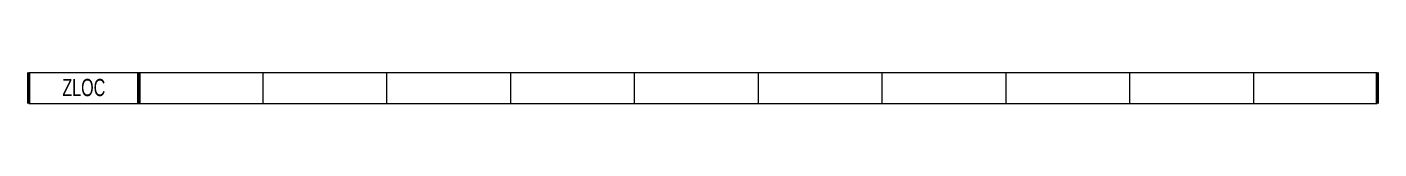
# Model space of a CAD drawing. Header units: inches. Extents: x -16 to 180, y 0 to 5.
import ezdxf
from ezdxf.enums import TextEntityAlignment as Align

# ---------------------------------------------------------------- set-up
doc = ezdxf.new("R2010")
doc.units = ezdxf.units.IN
doc.header["$MEASUREMENT"] = 0

msp = doc.modelspace()

# ---------------------------------------------------------------- linework, layer by layer
for p, q in [((-16, 4.5), (180, 4.5)), ((18, 4.5), (18, 0)), ((36, 4.5), (36, 0)), ((54, 4.5), (54, 0)), ((72, 4.5), (72, 0)), ((90, 4.5), (90, 0)), ((108, 4.5), (108, 0)), ((126, 4.5), (126, 0)), ((144, 4.5), (144, 0)), ((162, 4.5), (162, 0)), ((-16, 0), (180, 0))]:
    msp.add_line(p, q)
at = {"const_width": 0.5}
for points in [[(-16, 4.5), (-16, 0)], [(0, 0), (0, 4.5)], [(180, 0), (180, 4.5)]]:
    msp.add_lwpolyline(points, dxfattribs=at)

# ---------------------------------------------------------------- texts
at = {"width": 0.7}
msp.add_attdef('ZLOC', text='ZLOC', height=2.5, dxfattribs=at).set_placement((-8, 1.07), align=Align.CENTER)

doc.saveas('drawing.dxf')
